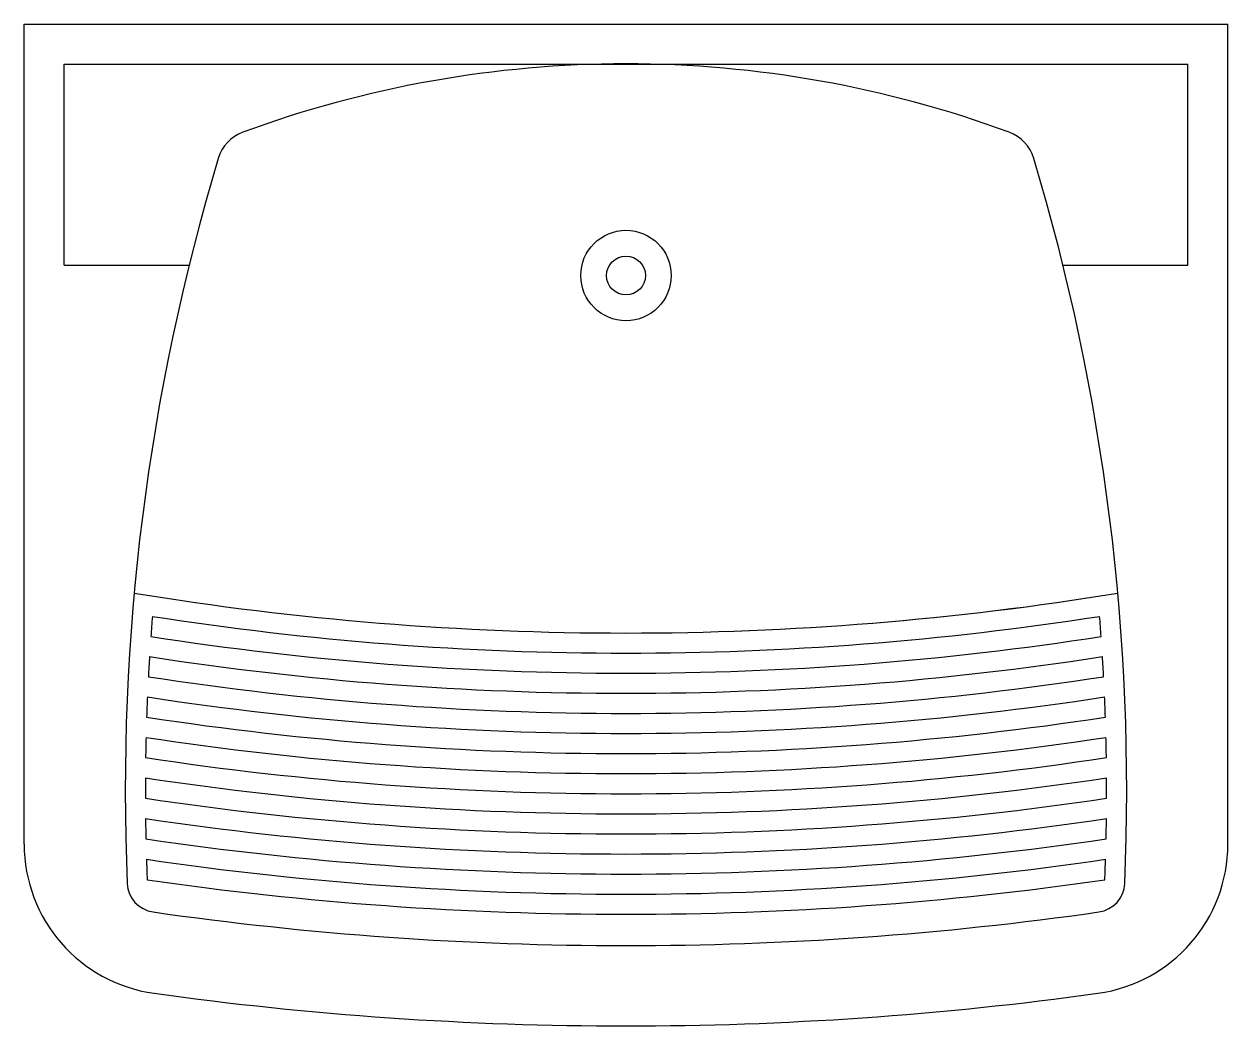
# Model space of a CAD drawing. Extents: x 9 to 69, y 1.5 to 51.5.
import ezdxf

# ---------------------------------------------------------------- set-up
doc = ezdxf.new("R2010")
doc.units = 0
doc.header["$LTSCALE"] = 20
doc.header["$MEASUREMENT"] = 0
doc.layers.get('0').update_dxf_attribs({"linetype": 'CONTINUOUS'})

msp = doc.modelspace()

# ---------------------------------------------------------------- linework, layer by layer
for p, q in [((8.981, 10.612), (8.981, 51.489)), ((8.981, 51.489), (68.981, 51.489)), ((68.981, 10.612), (68.981, 51.489)), ((10.985, 39.47), (10.985, 49.486)), ((10.985, 49.486), (66.978, 49.486)), ((66.978, 39.47), (66.978, 49.486)), ((10.985, 39.47), (17.205, 39.47)), ((60.757, 39.47), (66.978, 39.47))]:
    msp.add_line(p, q)
for radius in [2.254, 0.968]:
    msp.add_circle((38.981, 38.953), radius)
for centre, radius, start, end in [((38.981, -5.698), 55.203, 90, 110.23844), ((38.981, -5.698), 55.203, 69.76156, 90), ((20.578, 44.217), 2.003, 110.23844, 163.27799), ((57.384, 44.217), 2.003, 16.72201, 69.76156), ((123.653, 13.25), 109.629, 163.27799, 182.40527), ((-45.69, 13.25), 109.629, 357.59473, 16.72201), ((38.981, 173.179), 152.048, 260.72256, 279.27744), ((38.981, 173.179), 152.048, 270, 279.27744), ((123.653, 13.25), 108.627, 175.40003, 175.93), ((38.981, 173.179), 153.049, 261.12734, 270), ((38.981, 173.179), 153.049, 270, 278.87266), ((-45.69, 13.25), 108.627, 4.07, 4.59997), ((38.981, 173.179), 154.051, 261.15691, 270), ((38.981, 173.179), 154.051, 270, 278.84309), ((123.653, 13.25), 108.627, 176.46036, 176.99114), ((38.981, 173.179), 155.053, 261.18954, 270), ((38.981, 173.179), 155.053, 270, 278.81046), ((-45.69, 13.25), 108.627, 3.00886, 3.53964), ((38.981, 173.179), 156.054, 261.22518, 270), ((38.981, 173.179), 156.054, 270, 278.77482), ((123.653, 13.25), 108.627, 177.52238, 178.05412), ((38.981, 173.179), 157.056, 261.26379, 270), ((38.981, 173.179), 157.056, 270, 278.73621), ((-45.69, 13.25), 108.627, 1.94588, 2.47762), ((38.981, 173.179), 158.058, 261.30532, 270), ((38.981, 173.179), 158.058, 270, 278.69468), ((123.653, 13.25), 108.627, 178.5864, 179.11926), ((38.981, 173.179), 159.059, 261.34971, 270), ((38.981, 173.179), 159.059, 270, 278.65029), ((-45.69, 13.25), 108.627, 0.88074, 1.4136), ((38.981, 173.179), 160.061, 261.39693, 270), ((38.981, 173.179), 160.061, 270, 278.60307), ((123.653, 13.25), 108.627, 179.65272, 180.18684), ((38.981, 173.179), 161.063, 261.44694, 270), ((38.981, 173.179), 161.063, 270, 278.55306), ((-45.69, 13.25), 108.627, 359.81316, 0.34728), ((38.981, 173.179), 162.064, 261.49969, 270), ((38.981, 173.179), 162.064, 270, 278.50031), ((123.653, 13.25), 108.627, 180.72164, 181.25716), ((38.981, 173.179), 163.066, 261.55514, 270), ((38.981, 173.179), 163.066, 270, 278.44486), ((-45.69, 13.25), 108.627, 358.74284, 359.27836), ((38.981, 173.179), 164.067, 261.61326, 270), ((38.981, 173.179), 164.067, 270, 278.38674), ((16.494, 10.612), 7.512, 180, 262.08052), ((61.469, 10.612), 7.512, 277.91948, 0), ((123.653, 13.25), 108.627, 181.79343, 182.3305), ((38.981, 173.179), 165.069, 261.67401, 270), ((38.981, 173.179), 165.069, 270, 278.32599), ((-45.69, 13.25), 108.627, 357.6695, 358.20657), ((15.621, 8.712), 1.502, 182.40527, 261.87169), ((38.981, 173.179), 166.071, 261.73735, 270), ((38.981, 173.179), 166.071, 270, 278.26265), ((62.341, 8.712), 1.502, 278.12831, 357.59473), ((38.981, 172.268), 166.719, 261.87169, 270), ((38.981, 172.268), 166.719, 270, 278.12831), ((38.981, 172.268), 170.725, 262.08052, 270), ((38.981, 172.268), 170.725, 270, 277.91948)]:
    msp.add_arc(centre, radius, start, end)

doc.saveas('drawing.dxf')
